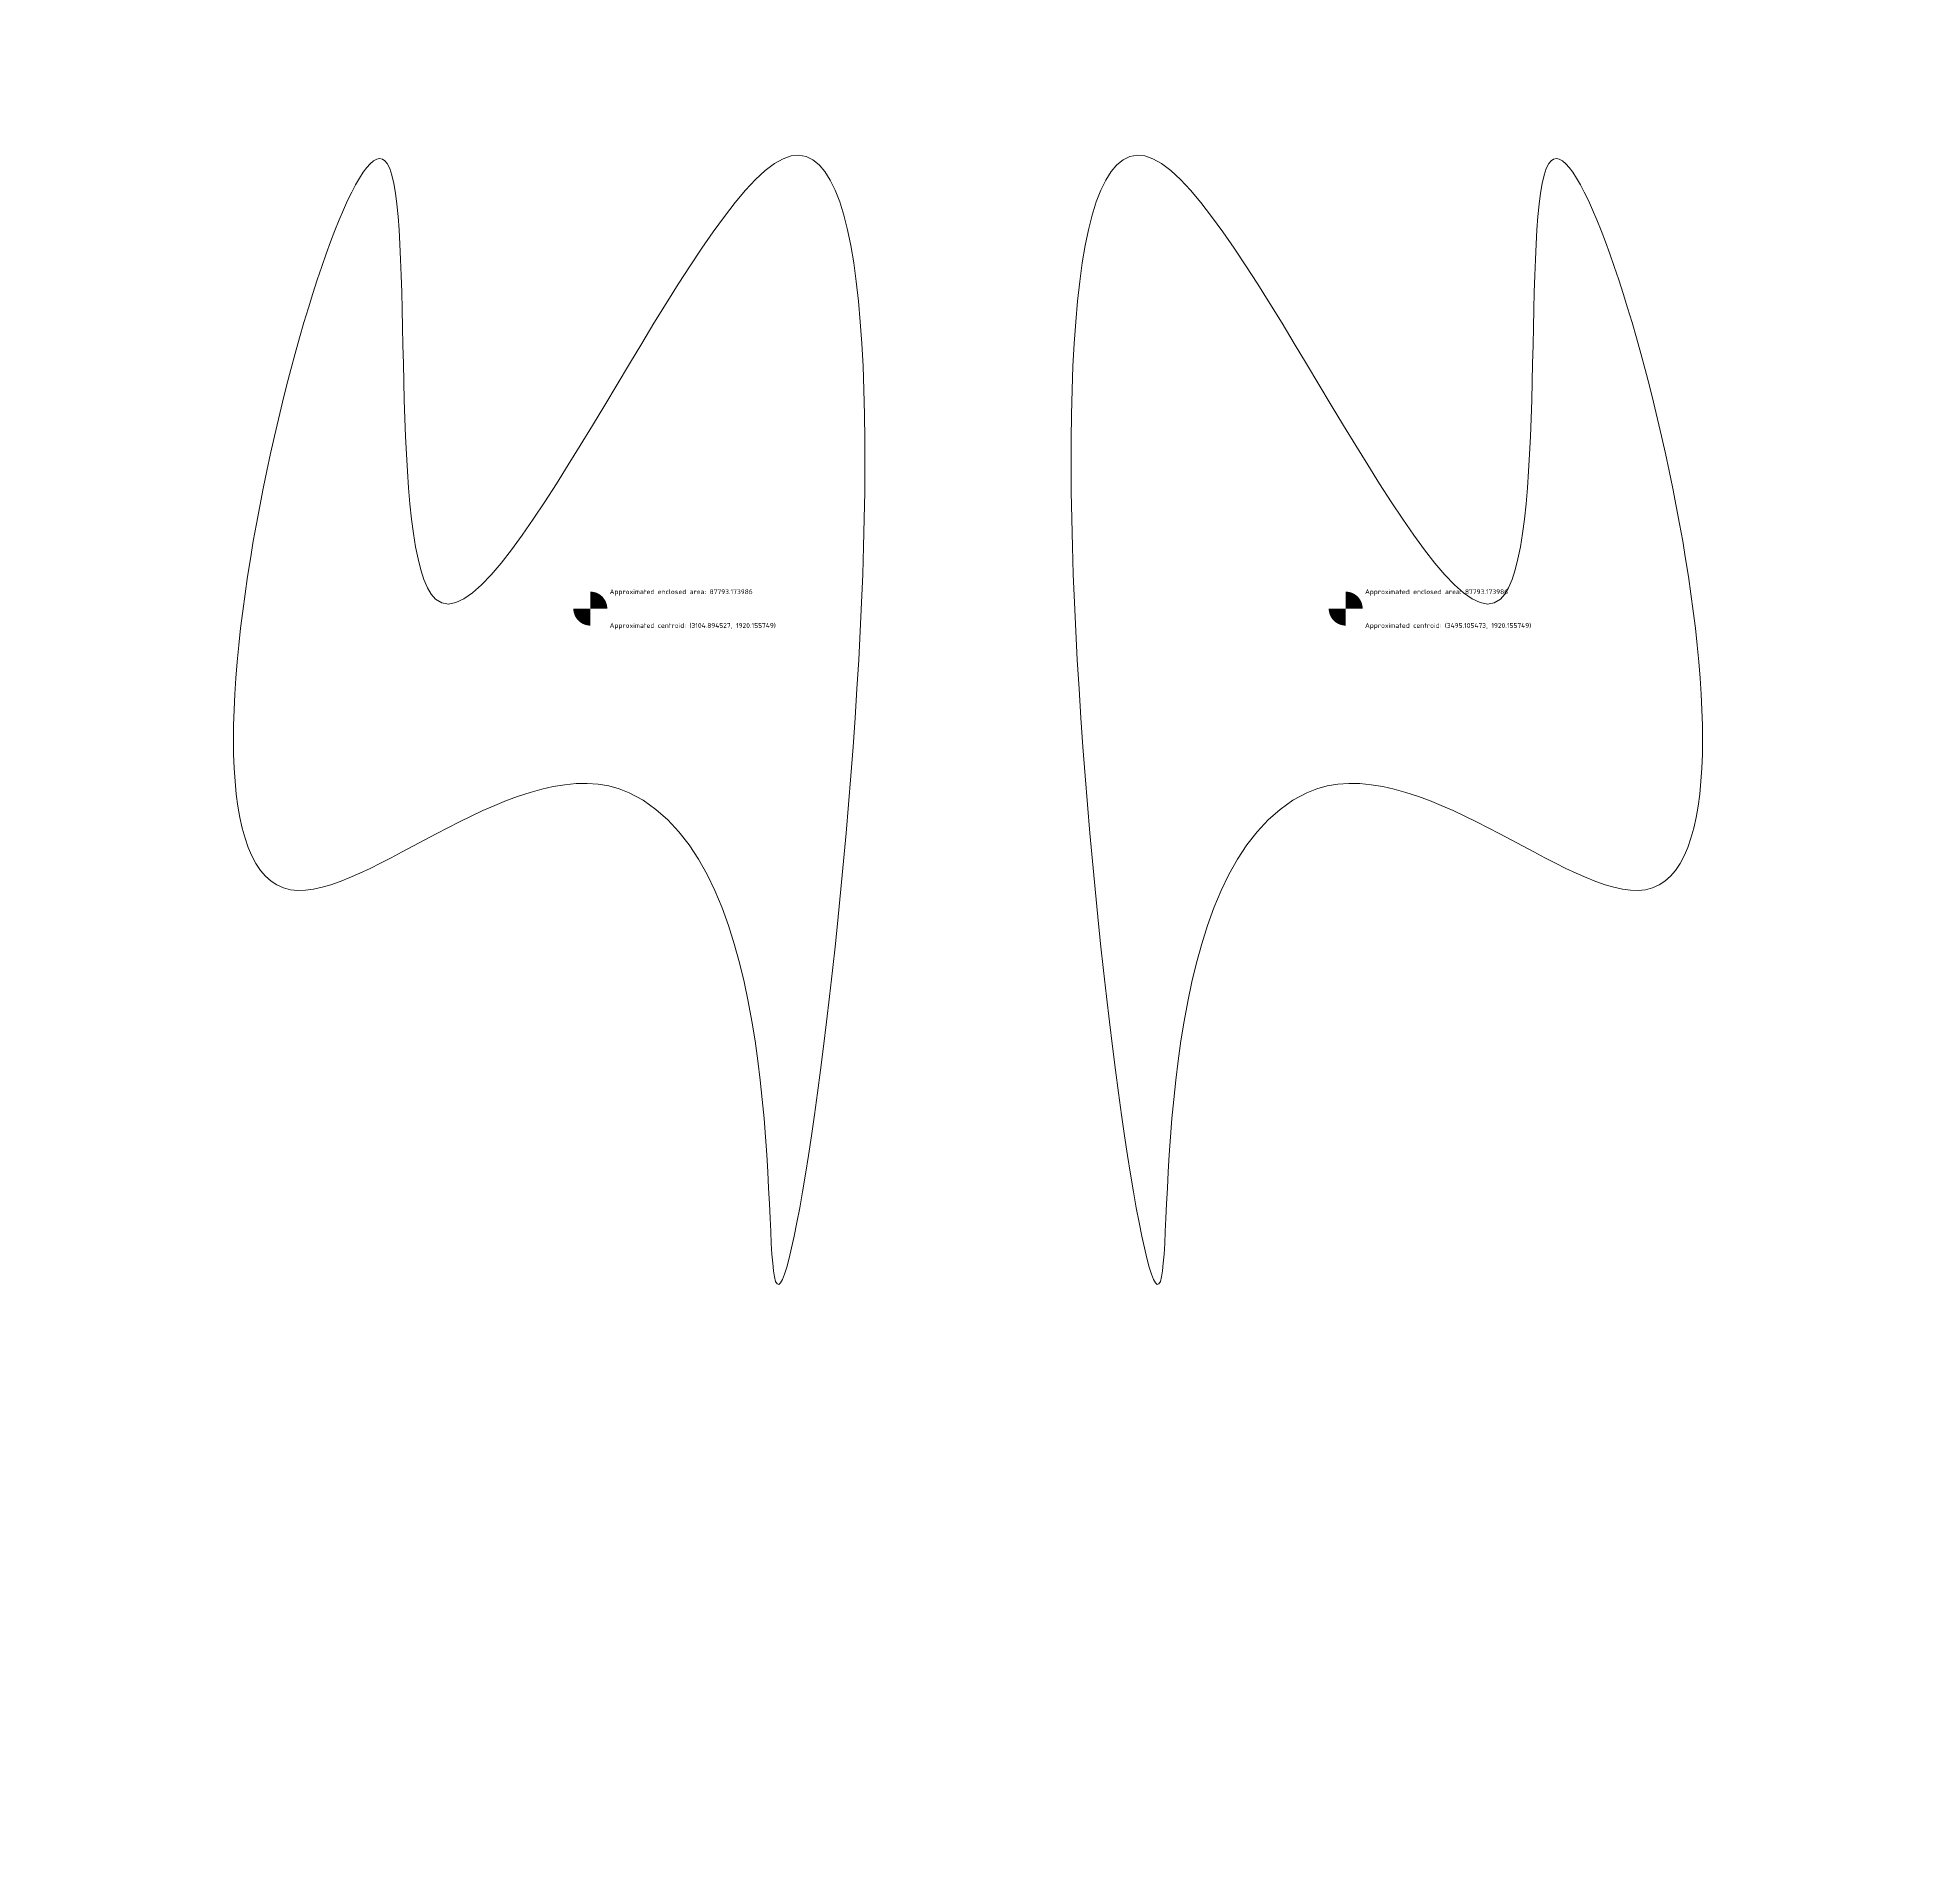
# Model space of a CAD drawing. Header units: millimetres. Extents: x 300 to 5400, y 194 to 3003.
# Drawn here: x 2819 to 3781, y 1272 to 2215 of the extents above; entities that cross this region are included whole.
import ezdxf

# ---------------------------------------------------------------- set-up
doc = ezdxf.new("R2010")
doc.units = ezdxf.units.MM
for name, color, linetype, lineweight, true_color in [('As boundaries', 18, 'Continuous', 15, 0x000000), ('As Hatch', 18, 'Continuous', 15, 0x000000), ('Centroid Examples (empty) ... As area centroid (empty) ... As arc segments (78)', 3, 'Continuous', 15, 0x00ff00)]:
    doc.layers.add(name, color=color, linetype=linetype, lineweight=lineweight, true_color=true_color)
doc.styles.add('textstyle50', font='')
doc.styles.add('textstyle51', font='')
doc.styles.add('textstyle52', font='')
doc.styles.add('textstyle53', font='')
doc.styles.get('textstyle50').set_extended_font_data('ISOCP')
doc.styles.get('textstyle51').set_extended_font_data('ISOCP')
doc.styles.get('textstyle52').set_extended_font_data('ISOCP')
doc.styles.get('textstyle53').set_extended_font_data('ISOCP')

msp = doc.modelspace()

# ---------------------------------------------------------------- hatches: boundary and pattern name
at = {"layer": 'As Hatch', "transparency": 33554687}
h = msp.add_hatch(color=256, dxfattribs=at)
edge = h.paths.add_edge_path(flags=0)
edge.add_spline(control_points=[(3125, 825), (3069.91, 850.41), (2819.19, 597.19), (3038.95, 1427.2), (2981.54, 721.29), (3341.6, 1563.29), (3173.17, 194.46), (3204, 788.56), (3125, 825)], knot_values=[0, 0, 0, 0, 728.010989, 2241.285584, 3146.824098, 4286.999523, 6586.999523, 7631.030174, 7631.030174, 7631.030174, 7631.030174], degree=3, periodic=0)
edge = h.paths.add_edge_path(flags=0)
edge.add_spline(control_points=[(3475, 825), (3530.09, 850.41), (3780.81, 597.19), (3561.05, 1427.2), (3618.46, 721.29), (3258.4, 1563.29), (3426.83, 194.46), (3396, 788.56), (3475, 825)], knot_values=[0, 0, 0, 0, 728.010989, 2241.285584, 3146.824098, 4286.999523, 6586.999523, 7631.030174, 7631.030174, 7631.030174, 7631.030174], degree=3, periodic=0)

# ---------------------------------------------------------------- linework, layer by layer
at = {"layer": 'As boundaries'}
for points in [[(3125, 1825), (3069.91, 1850.41), (2819.19, 1597.19), (3038.95, 2427.2), (2981.54, 1721.29), (3341.6, 2563.29), (3173.17, 1194.46), (3204, 1788.56), (3125, 1825)], [(3475, 1825), (3530.09, 1850.41), (3780.81, 1597.19), (3561.05, 2427.2), (3618.46, 1721.29), (3258.4, 2563.29), (3426.83, 1194.46), (3396, 1788.56), (3475, 1825)]]:
    msp.add_open_spline(points, degree=3, knots=[0, 0, 0, 0, 182.002747, 560.321396, 786.706024, 1071.749881, 1646.749881, 1907.757543, 1907.757543, 1907.757543, 1907.757543], dxfattribs=at)
at = {"layer": 'Centroid Examples (empty) ... As area centroid (empty) ... As arc segments (78)', "color": 73, "true_color": 0x9bdc70, "flags": 128}
for points in [[(3096.17, 1920.16, 0, 0, 1), (3113.62, 1920.16, 0, 0, 0), (3109.26, 1920.16, 8.81, 8.81, 0.414214), (3104.89, 1924.52, 0, 0, 0), (3104.89, 1915.79, 8.81, 8.81, -0.414214), (3100.53, 1920.16, 0, 0, 0), (3096.17, 1920.16, 0, 0, -1), (3113.62, 1920.16, 0, 0, 0)], [(3486.38, 1920.16, 0, 0, 1), (3503.83, 1920.16, 0, 0, 0), (3499.47, 1920.16, 8.81, 8.81, 0.414214), (3495.11, 1924.52, 0, 0, 0), (3495.11, 1915.79, 8.81, 8.81, -0.414214), (3490.74, 1920.16, 0, 0, 0), (3486.38, 1920.16, 0, 0, -1), (3503.83, 1920.16, 0, 0, 0)]]:
    msp.add_lwpolyline(points, format="xyseb", dxfattribs=at)

# ---------------------------------------------------------------- texts
at = {"layer": 'Centroid Examples (empty) ... As area centroid (empty) ... As arc segments (78)', "color": 73, "true_color": 0x9bdc70, "char_height": 2.5, "attachment_point": 1}
for s, insert, style in [('Approximated enclosed area: 87793.173986', (3114.87, 1930.13), 'textstyle52'), ('Approximated enclosed area: 87793.173986', (3505.08, 1930.13), 'textstyle50'), ('Approximated centroid: (3104.894527, 1920.155749)', (3114.87, 1912.68), 'textstyle53'), ('Approximated centroid: (3495.105473, 1920.155749)', (3505.08, 1912.68), 'textstyle51')]:
    msp.add_mtext(s, dxfattribs=dict(at, insert=insert, style=style))

doc.saveas('drawing.dxf')
